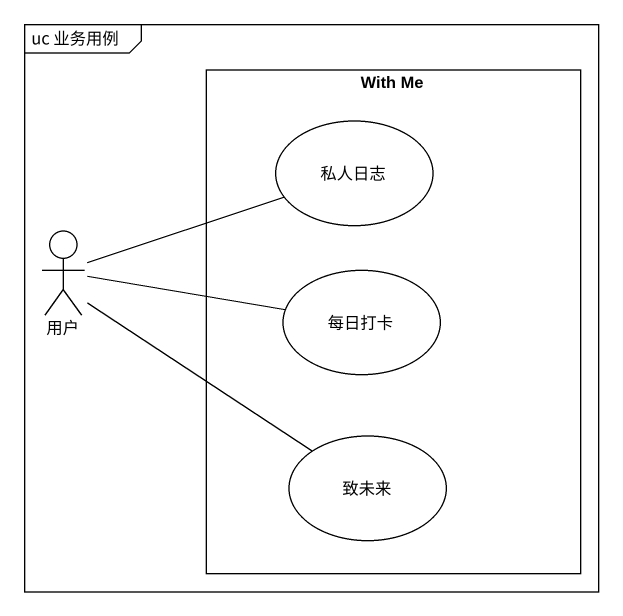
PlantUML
@startuml
mainframe uc 业务用例
rectangle "With Me" as With_Me {
  usecase 私人日志
  usecase 每日打卡
  usecase 致未来
}
actor 用户
用户 -right- 私人日志
用户 -right- 每日打卡
用户 -- 致未来
@enduml
